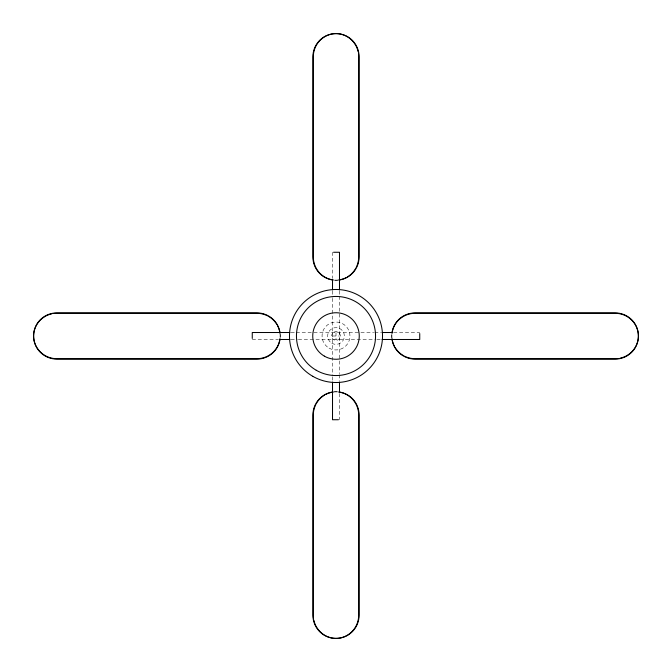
<?xml version="1.0" encoding="UTF-8"?>
<svg xmlns="http://www.w3.org/2000/svg" width="672" height="672" viewBox="0 0 672 672"><rect width="100%" height="100%" fill="white"/><g stroke="black" fill="none" stroke-linecap="round" stroke-linejoin="round"><path stroke-width="0.5" stroke-dasharray="3.36 2.52" d="M290.993 332.514L295.176 332.514M296.226 332.514L373.682 332.514M374.732 332.514L381.007 332.514M393.574 332.514L419.74 332.514M332.514 336L339.486 336M252.26 339.486L278.426 339.486M290.993 339.486L297.268 339.486M298.318 339.486L375.774 339.486M376.824 339.486L381.007 339.486M339.486 290.993L339.486 295.176M339.486 296.226L339.486 373.682M339.486 374.732L339.486 381.007M339.486 393.574L339.486 419.74M336 332.514L336 339.486M332.514 252.26L332.514 278.426M332.514 290.993L332.514 297.268M332.514 298.318L332.514 375.774M332.514 376.824L332.514 381.007M334.253 391.91A23.26 22.907 -90 0 1 338.15 391.91M333.85 391.91A23.26 22.907 90 0 1 337.747 391.91M280.09 334.253A23.26 22.907 0 0 1 280.09 338.15M280.09 333.85A23.26 22.907 0 0 1 280.09 337.747M337.747 280.09A23.26 22.907 -90 0 1 333.85 280.09M338.15 280.09A23.26 22.907 90 0 1 334.253 280.09M391.91 337.747A23.26 22.907 0 0 1 391.91 333.85M391.91 338.15A23.26 22.907 0 0 1 391.91 334.253M332.707 332.707L331.346 336L332.707 339.293L336 340.654L339.293 339.293L340.654 336L339.293 332.707L336 331.346L332.707 332.707M331.817 343.249A8.375 8.375 0 0 0 344.375 336A8.375 8.375 0 0 0 331.817 328.751A8.375 8.375 0 0 0 331.817 343.249M329.02 348.088A13.961 13.961 0 0 0 349.961 336A13.961 13.961 0 0 0 329.02 323.912A13.961 13.961 0 0 0 329.02 348.088"/><path stroke-width="1.01" d="M333.53 252.26L339.486 252.26L339.486 289.943M289.943 332.514L252.26 332.514L252.26 338.47M382.057 332.514L392.524 332.514M279.476 339.486L289.943 339.486M382.057 339.486L419.74 339.486L419.74 333.53M338.47 419.74L332.514 419.74L332.514 382.057M339.486 382.057L339.486 392.524M332.514 279.476L332.514 289.943M339.142 392.02A23.26 22.907 -90 0 1 359.108 415.086L359.108 615.14A23.26 22.907 -90 0 1 316.361 626.766M315.899 404.317A23.26 22.907 -90 0 0 313.295 415.086L313.295 615.14A23.26 22.907 -90 0 0 313.48 618.122M316.361 403.46A23.26 22.907 -90 0 1 324.744 394.943M325.592 394.472A23.26 22.907 -90 0 1 333.262 392.02M315.899 625.909A23.26 22.907 -90 0 1 313.832 620.147M332.858 392.02A23.26 22.907 90 0 0 312.892 415.086L312.892 615.14A23.26 22.907 90 0 0 335.798 638.4A23.26 22.907 90 0 0 358.705 615.14L358.705 415.086A23.26 22.907 90 0 0 338.738 392.02M279.98 339.142A23.26 22.907 0 0 1 256.914 359.108L56.86 359.108A23.26 22.907 0 0 1 45.234 316.361M267.683 315.899A23.26 22.907 0 0 0 256.914 313.295L56.86 313.295A23.26 22.907 0 0 0 53.878 313.48M268.54 316.361A23.26 22.907 0 0 1 277.057 324.744M277.528 325.592A23.26 22.907 0 0 1 279.98 333.262M46.091 315.899A23.26 22.907 0 0 1 51.853 313.832M279.98 338.738A23.26 22.907 0 0 1 256.914 358.705L56.86 358.705A23.26 22.907 0 0 1 33.6 335.798A23.26 22.907 0 0 1 56.86 312.892L256.914 312.892A23.26 22.907 0 0 1 279.98 332.858M356.101 267.683A23.26 22.907 -90 0 0 358.705 256.914L358.705 56.86A23.26 22.907 -90 0 0 358.52 53.878M355.639 268.54A23.26 22.907 -90 0 1 347.256 277.057M346.408 277.528A23.26 22.907 -90 0 1 338.738 279.98M332.858 279.98A23.26 22.907 -90 0 1 312.892 256.914L312.892 56.86A23.26 22.907 -90 0 1 355.639 45.234M356.101 46.091A23.26 22.907 -90 0 1 358.168 51.853M333.262 279.98A23.26 22.907 90 0 1 313.295 256.914L313.295 56.86A23.26 22.907 90 0 1 336.202 33.6A23.26 22.907 90 0 1 359.108 56.86L359.108 256.914A23.26 22.907 90 0 1 339.142 279.98M404.317 356.101A23.26 22.907 0 0 0 415.086 358.705L615.14 358.705A23.26 22.907 0 0 0 618.122 358.52M403.46 355.639A23.26 22.907 0 0 1 394.943 347.256M394.472 346.408A23.26 22.907 0 0 1 392.02 338.738M392.02 332.858A23.26 22.907 0 0 1 415.086 312.892L615.14 312.892A23.26 22.907 0 0 1 626.766 355.639M625.909 356.101A23.26 22.907 0 0 1 620.147 358.168M392.02 339.142A23.26 22.907 0 0 0 415.086 359.108L615.14 359.108A23.26 22.907 0 0 0 638.4 336.202A23.26 22.907 0 0 0 615.14 313.295L415.086 313.295A23.26 22.907 0 0 0 392.02 333.262M312.74 376.286A46.519 46.519 0 0 0 382.519 336A46.519 46.519 0 0 0 312.74 295.714A46.519 46.519 0 0 0 312.74 376.286M316.226 370.247A39.547 39.547 0 0 0 375.547 336A39.547 39.547 0 0 0 316.226 301.753A39.547 39.547 0 0 0 316.226 370.247M324.366 356.143A23.26 23.26 0 0 0 359.26 336A23.26 23.26 0 0 0 324.366 315.857A23.26 23.26 0 0 0 324.366 356.143"/></g></svg>
